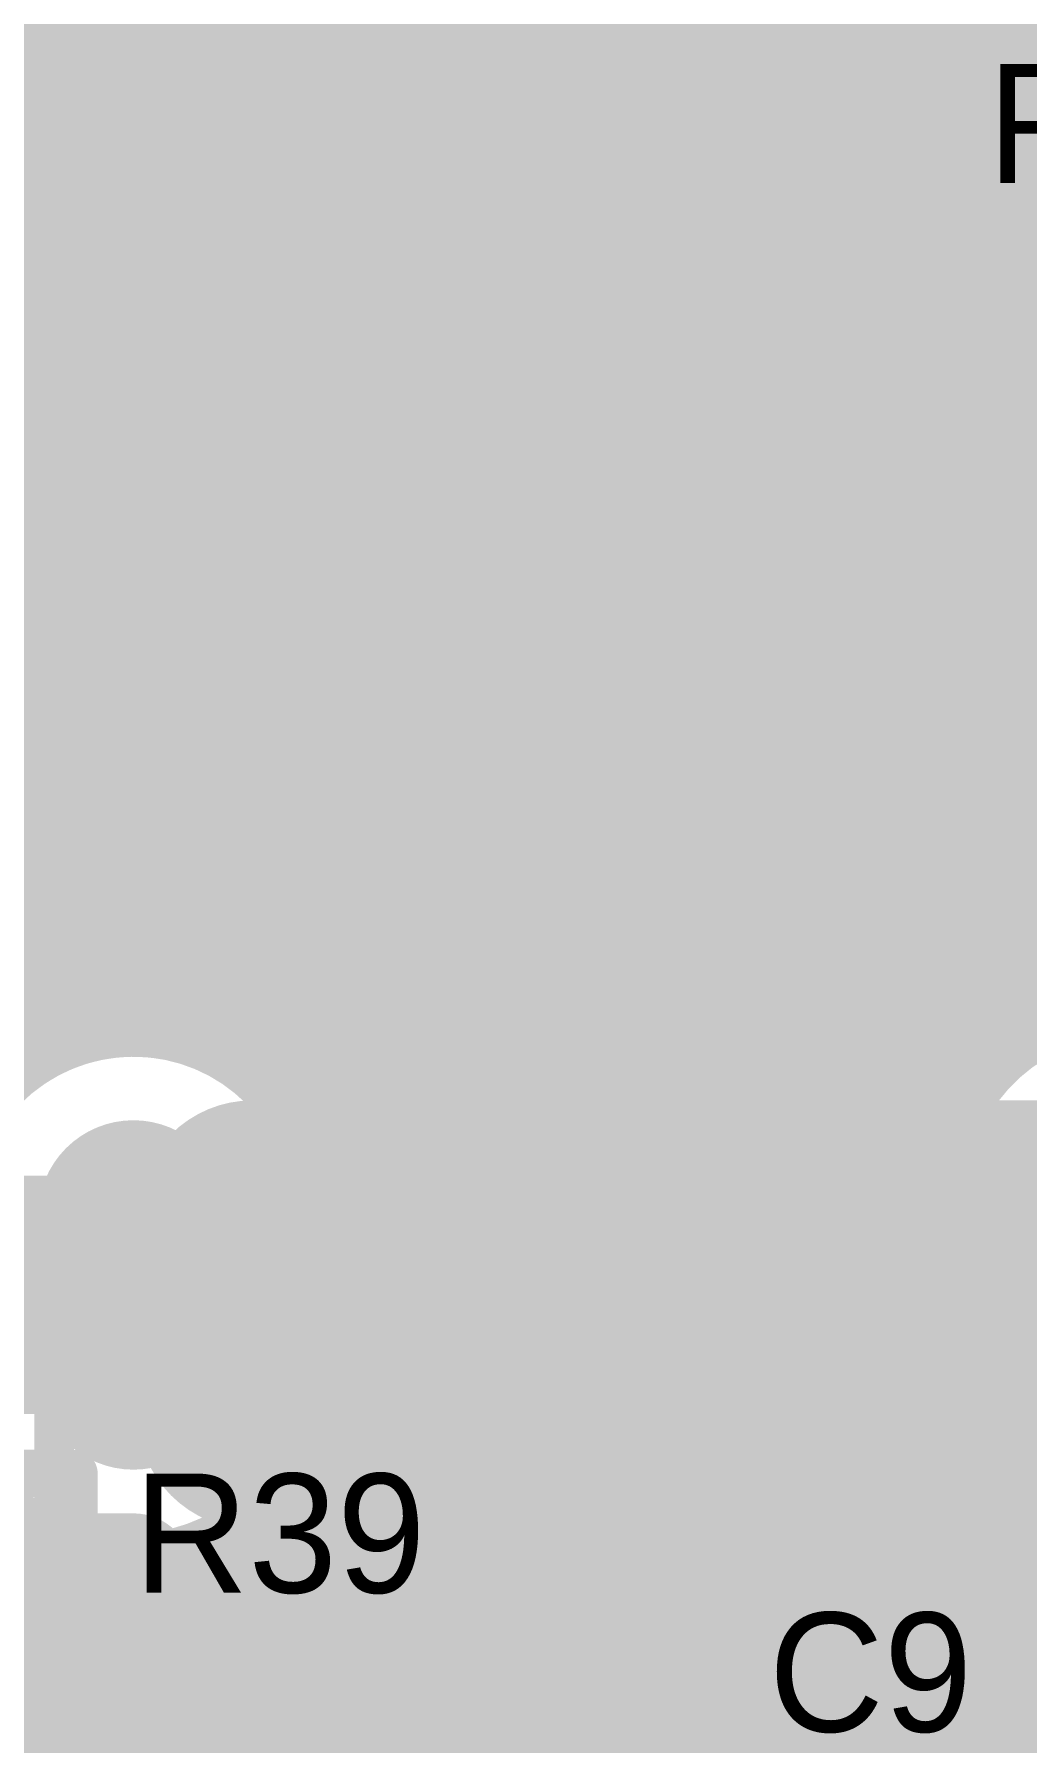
# Model space of a CAD drawing. Header units: millimetres. Extents: x 1.9 to 5.81, y 3 to 5.61.
# Drawn here: x 2.655 to 2.905, y 3.8622 to 4.2925 of the extents above; entities that cross this region are included whole.
import ezdxf

# ---------------------------------------------------------------- set-up
doc = ezdxf.new("R2010")
doc.units = ezdxf.units.MM
doc.header["$MEASUREMENT"] = 0
for name, color, linetype in [('BottomLayer', 5, 'Continuous'), ('BottomOverlay', 54, 'Continuous'), ('BottomPaste', 16, 'Continuous'), ('BottomSolder', 6, 'Continuous'), ('MultiLayer', 9, 'Continuous'), ('TopLayer', 1, 'Continuous'), ('TopOverlay', 2, 'Continuous'), ('TopPaste', 8, 'Continuous'), ('TopSolder', 216, 'Continuous')]:
    doc.layers.add(name, color=color, linetype=linetype)

msp = doc.modelspace()

# ---------------------------------------------------------------- linework, layer by layer
at = {"layer": 'BottomLayer'}
for points, const_width in [([(2.62, 4.47), (3.05, 4.04)], 0.06), ([(2.61, 4.04), (3.01611, 4.44611)], 0.06), ([(2.619, 4.255), (3.039, 4.255)], 0.06), ([(2.8, 3.79), (2.8, 4.1)], 0.06), ([(2.619, 4.045), (2.71, 4.045)], 0.01), ([(2.66, 4.03531), (2.66, 4.045)], 0.01), ([(2.67, 4.03887), (2.67, 4.045)], 0.01), ([(2.68, 4.04), (2.68, 4.045)], 0.01), ([(2.69, 4.04083), (2.69, 4.045)], 0.01), ([(2.71, 4.045), (2.84, 4.045)], 0.01), ([(2.73, 4.04083), (2.73, 4.045)], 0.01), ([(2.74, 4.035), (2.74, 4.045)], 0.01), ([(2.75, 4.025), (2.75, 4.045)], 0.01), ([(2.76, 3.995), (2.76, 4.045)], 0.01), ([(2.77, 3.815), (2.77, 4.045)], 0.01), ([(2.78, 3.815), (2.78, 4.045)], 0.01), ([(2.79, 3.815), (2.79, 4.045)], 0.01), ([(2.8, 3.815), (2.8, 4.045)], 0.01), ([(2.81, 3.815), (2.81, 4.045)], 0.01), ([(2.82, 3.815), (2.82, 4.045)], 0.01), ([(2.83, 3.815), (2.83, 4.045)], 0.01), ([(2.84, 4.045), (2.93, 4.045)], 0.01), ([(2.84, 4.045), (2.93, 4.045)], 0.01), ([(2.84, 3.895), (2.84, 4.045)], 0.01), ([(2.84, 3.895), (2.84, 4.045)], 0.01), ([(2.211, 4.04), (2.68, 4.04)], 0.01), ([(2.68, 4.04), (2.68821, 4.04)], 0.01), ([(2.73179, 4.04), (2.84, 4.04)], 0.01), ([(2.211, 4.03), (2.65172, 4.03)], 0.01), ([(2.74571, 4.03), (2.84, 4.03)], 0.01), ([(2.7533, 4.02), (2.84, 4.02)], 0.01), ([(2.71, 3.995), (2.71, 3.945)], 0.05), ([(2.7577, 4.01), (2.84, 4.01)], 0.01), ([(2.75975, 4), (2.84, 4)], 0.01), ([(2.76, 3.945), (2.76, 3.995)], 0.01), ([(2.76, 3.815), (2.76, 3.995)], 0.01), ([(2.76, 3.99), (2.84, 3.99)], 0.01), ([(2.76, 3.98), (2.84, 3.98)], 0.01), ([(2.76, 3.97), (2.84, 3.97)], 0.01), ([(2.76, 3.96), (2.84, 3.96)], 0.01), ([(2.76, 3.95), (2.84, 3.95)], 0.01), ([(2.75975, 3.94), (2.84, 3.94)], 0.01), ([(2.7577, 3.93), (2.84, 3.93)], 0.01), ([(2.211, 3.92), (2.65172, 3.92)], 0.01), ([(2.7533, 3.92), (2.84, 3.92)], 0.01), ([(2.75, 3.815), (2.75, 3.915)], 0.01), ([(2.66, 3.381), (2.66, 3.91469)], 0.01), ([(2.67, 3.381), (2.67, 3.91113)], 0.01), ([(2.211, 3.91), (2.67429, 3.91)], 0.01), ([(2.74571, 3.91), (2.84, 3.91)], 0.01), ([(2.68, 3.815), (2.68, 3.905)], 0.01), ([(2.74, 3.815), (2.74, 3.905)], 0.01), ([(2.211, 3.9), (2.68821, 3.9)], 0.01), ([(2.69, 3.815), (2.69, 3.89917)], 0.01), ([(2.73, 3.815), (2.73, 3.89917)], 0.01), ([(2.73179, 3.9), (2.84, 3.9)], 0.01), ([(2.7, 3.815), (2.7, 3.89601)], 0.01), ([(2.71, 3.815), (2.71, 3.895)], 0.01), ([(2.72, 3.815), (2.72, 3.89601)], 0.01), ([(2.84, 3.895), (2.94, 3.895)], 0.01), ([(2.84, 3.815), (2.84, 3.895)], 0.01), ([(2.85, 3.815), (2.85, 3.895)], 0.01), ([(2.86, 3.815), (2.86, 3.895)], 0.01), ([(2.87, 3.815), (2.87, 3.895)], 0.01), ([(2.88, 3.815), (2.88, 3.895)], 0.01), ([(2.89, 3.815), (2.89, 3.895)], 0.01), ([(2.9, 3.815), (2.9, 3.895)], 0.01), ([(2.91, 3.815), (2.91, 3.895)], 0.01), ([(2.211, 3.89), (3.27616, 3.89)], 0.01), ([(2.211, 3.88), (3.02719, 3.88)], 0.01), ([(2.211, 3.87), (3.01, 3.87)], 0.01), ([(2.211, 3.86), (2.98172, 3.86)], 0.01)]:
    msp.add_lwpolyline(points, dxfattribs=dict(at, const_width=const_width))
for points, const_width in [([(2.785, 4.1, 1), (2.815, 4.1, 1)], 0.03), ([(2.6575, 4.045, 1), (2.6625, 4.045, 1)], 0.005), ([(2.6675, 4.045, 1), (2.6725, 4.045, 1)], 0.005), ([(2.6775, 4.045, 1), (2.6825, 4.045, 1)], 0.005), ([(2.6875, 4.045, 1), (2.6925, 4.045, 1)], 0.005), ([(2.7075, 4.045, 1), (2.7125, 4.045, 1)], 0.005), ([(2.7075, 4.045, 1), (2.7125, 4.045, 1)], 0.005), ([(2.7075, 4.045, 1), (2.7125, 4.045, 1)], 0.005), ([(2.7075, 4.045, 1), (2.7125, 4.045, 1)], 0.005), ([(2.7275, 4.045, 1), (2.7325, 4.045, 1)], 0.005), ([(2.7375, 4.045, 1), (2.7425, 4.045, 1)], 0.005), ([(2.7475, 4.045, 1), (2.7525, 4.045, 1)], 0.005), ([(2.7575, 4.045, 1), (2.7625, 4.045, 1)], 0.005), ([(2.7675, 4.045, 1), (2.7725, 4.045, 1)], 0.005), ([(2.7775, 4.045, 1), (2.7825, 4.045, 1)], 0.005), ([(2.7875, 4.045, 1), (2.7925, 4.045, 1)], 0.005), ([(2.7975, 4.045, 1), (2.8025, 4.045, 1)], 0.005), ([(2.8075, 4.045, 1), (2.8125, 4.045, 1)], 0.005), ([(2.8175, 4.045, 1), (2.8225, 4.045, 1)], 0.005), ([(2.8275, 4.045, 1), (2.8325, 4.045, 1)], 0.005), ([(2.8375, 4.045, 1), (2.8425, 4.045, 1)], 0.005), ([(2.8375, 4.045, 1), (2.8425, 4.045, 1)], 0.005), ([(2.8375, 4.045, 1), (2.8425, 4.045, 1)], 0.005), ([(2.8375, 4.045, 1), (2.8425, 4.045, 1)], 0.005), ([(2.8375, 4.045, 1), (2.8425, 4.045, 1)], 0.005), ([(2.6775, 4.04, 1), (2.6825, 4.04, 1)], 0.005), ([(2.6775, 4.04, 1), (2.6825, 4.04, 1)], 0.005), ([(2.6775, 4.04, 1), (2.6825, 4.04, 1)], 0.005), ([(2.68571, 4.04, 1), (2.69071, 4.04, 1)], 0.005), ([(2.6875, 4.04083, 1), (2.6925, 4.04083, 1)], 0.005), ([(2.7275, 4.04083, 1), (2.7325, 4.04083, 1)], 0.005), ([(2.72929, 4.04, 1), (2.73429, 4.04, 1)], 0.005), ([(2.8375, 4.04, 1), (2.8425, 4.04, 1)], 0.005), ([(2.6675, 4.03887, 1), (2.6725, 4.03887, 1)], 0.005), ([(2.68458, 4.03944, 1), (2.68958, 4.03944, 1)], 0.005), ([(2.68458, 4.03944, 1), (2.68958, 4.03944, 1)], 0.005), ([(2.6575, 4.03531, 1), (2.6625, 4.03531, 1)], 0.005), ([(2.7375, 4.035, 1), (2.7425, 4.035, 1)], 0.005), ([(2.64922, 4.03, 1), (2.65422, 4.03, 1)], 0.005), ([(2.74321, 4.03, 1), (2.74821, 4.03, 1)], 0.005), ([(2.8375, 4.03, 1), (2.8425, 4.03, 1)], 0.005), ([(2.7475, 4.025, 1), (2.7525, 4.025, 1)], 0.005), ([(2.7508, 4.02, 1), (2.7558, 4.02, 1)], 0.005), ([(2.8375, 4.02, 1), (2.8425, 4.02, 1)], 0.005), ([(2.6975, 3.995, 1), (2.7225, 3.995, 1)], 0.025), ([(2.67, 3.995, 1), (2.69, 3.995, 1)], 0.02), ([(2.7552, 4.01, 1), (2.7602, 4.01, 1)], 0.005), ([(2.8375, 4.01, 1), (2.8425, 4.01, 1)], 0.005), ([(2.75725, 4, 1), (2.76225, 4, 1)], 0.005), ([(2.8375, 4, 1), (2.8425, 4, 1)], 0.005), ([(2.7575, 3.995, 1), (2.7625, 3.995, 1)], 0.005), ([(2.7575, 3.995, 1), (2.7625, 3.995, 1)], 0.005), ([(2.7575, 3.995, 1), (2.7625, 3.995, 1)], 0.005), ([(2.7575, 3.995, 1), (2.7625, 3.995, 1)], 0.005), ([(2.7575, 3.99, 1), (2.7625, 3.99, 1)], 0.005), ([(2.8375, 3.99, 1), (2.8425, 3.99, 1)], 0.005), ([(2.7575, 3.98, 1), (2.7625, 3.98, 1)], 0.005), ([(2.8375, 3.98, 1), (2.8425, 3.98, 1)], 0.005), ([(2.67, 3.955, 1), (2.69, 3.955, 1)], 0.02), ([(2.7575, 3.97, 1), (2.7625, 3.97, 1)], 0.005), ([(2.8375, 3.97, 1), (2.8425, 3.97, 1)], 0.005), ([(2.6975, 3.945, 1), (2.7225, 3.945, 1)], 0.025), ([(2.7575, 3.96, 1), (2.7625, 3.96, 1)], 0.005), ([(2.8375, 3.96, 1), (2.8425, 3.96, 1)], 0.005), ([(2.7575, 3.95, 1), (2.7625, 3.95, 1)], 0.005), ([(2.8375, 3.95, 1), (2.8425, 3.95, 1)], 0.005), ([(2.7575, 3.945, 1), (2.7625, 3.945, 1)], 0.005), ([(2.7575, 3.945, 1), (2.7625, 3.945, 1)], 0.005), ([(2.75725, 3.94, 1), (2.76225, 3.94, 1)], 0.005), ([(2.8375, 3.94, 1), (2.8425, 3.94, 1)], 0.005), ([(2.7552, 3.93, 1), (2.7602, 3.93, 1)], 0.005), ([(2.8375, 3.93, 1), (2.8425, 3.93, 1)], 0.005), ([(2.64922, 3.92, 1), (2.65422, 3.92, 1)], 0.005), ([(2.7508, 3.92, 1), (2.7558, 3.92, 1)], 0.005), ([(2.8375, 3.92, 1), (2.8425, 3.92, 1)], 0.005), ([(2.7475, 3.915, 1), (2.7525, 3.915, 1)], 0.005), ([(2.6575, 3.91469, 1), (2.6625, 3.91469, 1)], 0.005), ([(2.6675, 3.91113, 1), (2.6725, 3.91113, 1)], 0.005), ([(2.67139, 3.91042, 1), (2.67639, 3.91042, 1)], 0.005), ([(2.67139, 3.91042, 1), (2.67639, 3.91042, 1)], 0.005), ([(2.67179, 3.91, 1), (2.67679, 3.91, 1)], 0.005), ([(2.74321, 3.91, 1), (2.74821, 3.91, 1)], 0.005), ([(2.8375, 3.91, 1), (2.8425, 3.91, 1)], 0.005), ([(2.6775, 3.905, 1), (2.6825, 3.905, 1)], 0.005), ([(2.7375, 3.905, 1), (2.7425, 3.905, 1)], 0.005), ([(2.68571, 3.9, 1), (2.69071, 3.9, 1)], 0.005), ([(2.6875, 3.89917, 1), (2.6925, 3.89917, 1)], 0.005), ([(2.7275, 3.89917, 1), (2.7325, 3.89917, 1)], 0.005), ([(2.72929, 3.9, 1), (2.73429, 3.9, 1)], 0.005), ([(2.8375, 3.9, 1), (2.8425, 3.9, 1)], 0.005), ([(2.6975, 3.89601, 1), (2.7025, 3.89601, 1)], 0.005), ([(2.7075, 3.895, 1), (2.7125, 3.895, 1)], 0.005), ([(2.7175, 3.89601, 1), (2.7225, 3.89601, 1)], 0.005), ([(2.8375, 3.895, 1), (2.8425, 3.895, 1)], 0.005), ([(2.8375, 3.895, 1), (2.8425, 3.895, 1)], 0.005), ([(2.8375, 3.895, 1), (2.8425, 3.895, 1)], 0.005), ([(2.8375, 3.895, 1), (2.8425, 3.895, 1)], 0.005), ([(2.8475, 3.895, 1), (2.8525, 3.895, 1)], 0.005), ([(2.8575, 3.895, 1), (2.8625, 3.895, 1)], 0.005), ([(2.8675, 3.895, 1), (2.8725, 3.895, 1)], 0.005), ([(2.8775, 3.895, 1), (2.8825, 3.895, 1)], 0.005), ([(2.8875, 3.895, 1), (2.8925, 3.895, 1)], 0.005), ([(2.8975, 3.895, 1), (2.9025, 3.895, 1)], 0.005), ([(2.9075, 3.895, 1), (2.9125, 3.895, 1)], 0.005)]:
    msp.add_lwpolyline(points, format="xyb", close=True, dxfattribs=dict(at, const_width=const_width))
at = {"layer": 'BottomLayer', "const_width": 0.01}
for points in [[(2.68708, 4.03944, -0.119595), (2.71, 4.045)], [(2.71, 4.045, -0.414214), (2.76, 3.995)], [(2.63969, 3.975, -0.60947), (2.68708, 4.03944)], [(2.67389, 3.91042, -0.512733), (2.63969, 3.975)], [(2.76, 3.945, -0.676021), (2.67389, 3.91042)]]:
    msp.add_lwpolyline(points, format="xyb", dxfattribs=at)
at = {"layer": 'BottomLayer'}
for points in [[(2.644, 4.07), (3.024, 4.07), (2.644, 4.45), (3.024, 4.45)], [(2.865, 3.92), (2.915, 3.92), (2.865, 4.02), (2.915, 4.02)]]:
    msp.add_solid(points, dxfattribs=at)
at = {"layer": 'BottomOverlay', "const_width": 0.01}
for points in [[(2.64, 4.18), (3.03, 4.18)], [(2.66, 3.57), (2.66, 3.97)], [(2.66, 3.97), (2.67, 3.97)]]:
    msp.add_lwpolyline(points, dxfattribs=at)
at = {"layer": 'BottomOverlay', "const_width": 0.005}
for points in [[(2.6575, 3.97, 1), (2.6625, 3.97, 1)], [(2.6575, 3.97, 1), (2.6625, 3.97, 1)], [(2.6675, 3.97, 1), (2.6725, 3.97, 1)]]:
    msp.add_lwpolyline(points, format="xyb", close=True, dxfattribs=at)
at = {"layer": 'BottomPaste', "const_width": 0.05}
msp.add_lwpolyline([(2.71, 3.995), (2.71, 3.945)], dxfattribs=at)
msp.add_lwpolyline([(2.71, 3.995), (2.71, 3.945)], dxfattribs=at)
at = {"layer": 'BottomPaste', "const_width": 0.025}
for points in [[(2.6975, 3.995, 1), (2.7225, 3.995, 1)], [(2.6975, 3.995, 1), (2.7225, 3.995, 1)], [(2.6975, 3.945, 1), (2.7225, 3.945, 1)], [(2.6975, 3.945, 1), (2.7225, 3.945, 1)]]:
    msp.add_lwpolyline(points, format="xyb", close=True, dxfattribs=at)
at = {"layer": 'BottomPaste'}
for points in [[(2.644, 4.07), (3.024, 4.07), (2.644, 4.45), (3.024, 4.45)], [(2.644, 4.07), (3.024, 4.07), (2.644, 4.45), (3.024, 4.45)], [(2.865, 3.92), (2.915, 3.92), (2.865, 4.02), (2.915, 4.02)], [(2.865, 3.92), (2.915, 3.92), (2.865, 4.02), (2.915, 4.02)]]:
    msp.add_solid(points, dxfattribs=at)
at = {"layer": 'BottomSolder', "const_width": 0.058}
msp.add_lwpolyline([(2.71, 3.995), (2.71, 3.945)], dxfattribs=at)
msp.add_lwpolyline([(2.71, 3.995), (2.71, 3.945)], dxfattribs=at)
at = {"layer": 'BottomSolder'}
for points, const_width in [([(2.6955, 3.995, 1), (2.7245, 3.995, 1)], 0.029), ([(2.6955, 3.995, 1), (2.7245, 3.995, 1)], 0.029), ([(2.668, 3.995, 1), (2.692, 3.995, 1)], 0.024), ([(2.668, 3.995, 1), (2.692, 3.995, 1)], 0.024), ([(2.668, 3.955, 1), (2.692, 3.955, 1)], 0.024), ([(2.668, 3.955, 1), (2.692, 3.955, 1)], 0.024), ([(2.6955, 3.945, 1), (2.7245, 3.945, 1)], 0.029), ([(2.6955, 3.945, 1), (2.7245, 3.945, 1)], 0.029)]:
    msp.add_lwpolyline(points, format="xyb", close=True, dxfattribs=dict(at, const_width=const_width))
for points in [[(2.64, 4.066), (3.028, 4.066), (2.64, 4.454), (3.028, 4.454)], [(2.64, 4.066), (3.028, 4.066), (2.64, 4.454), (3.028, 4.454)], [(2.861, 3.916), (2.919, 3.916), (2.861, 4.024), (2.919, 4.024)], [(2.861, 3.916), (2.919, 3.916), (2.861, 4.024), (2.919, 4.024)]]:
    msp.add_solid(points, dxfattribs=at)
at = {"layer": 'MultiLayer', "const_width": 0.02}
for points in [[(2.67, 3.995, 1), (2.69, 3.995, 1)], [(2.67, 3.955, 1), (2.69, 3.955, 1)]]:
    msp.add_lwpolyline(points, format="xyb", close=True, dxfattribs=at)
at = {"layer": 'TopLayer'}
for points, const_width in [([(2.755, 4.285), (2.785, 4.285)], 0.01), ([(2.755, 4.2), (2.755, 4.285)], 0.01), ([(2.76, 3.885), (2.76, 4.285)], 0.01), ([(2.77, 3.885), (2.77, 4.285)], 0.01), ([(2.78, 3.885), (2.78, 4.285)], 0.01), ([(2.785, 4.2), (2.785, 4.285)], 0.01), ([(2.555, 4.265), (2.695, 4.265)], 0.04), ([(2.755, 4.28), (2.785, 4.28)], 0.01), ([(2.84, 4.275), (3.235, 4.275)], 0.02), ([(2.755, 4.27), (2.785, 4.27)], 0.01), ([(2.755, 4.26), (2.785, 4.26)], 0.01), ([(2.755, 4.25), (2.785, 4.25)], 0.01), ([(2.755, 4.24), (2.785, 4.24)], 0.01), ([(2.875, 4.24), (3.17225, 4.24)], 0.01), ([(2.875, 4.24), (3.17225, 4.24)], 0.01), ([(2.875, 4.2), (2.875, 4.24)], 0.01), ([(2.88, 3.86857), (2.88, 4.24)], 0.01), ([(2.89, 4.02062), (2.89, 4.24)], 0.01), ([(2.9, 4.03354), (2.9, 4.24)], 0.01), ([(2.91, 4.04031), (2.91, 4.24)], 0.01), ([(2.755, 4.23), (2.785, 4.23)], 0.01), ([(2.875, 4.23), (3.1639, 4.23)], 0.01), ([(2.56278, 4.22), (2.665, 4.22)], 0.01), ([(2.56278, 4.22), (2.665, 4.22)], 0.01), ([(2.66, 4.03531), (2.66, 4.22)], 0.01), ([(2.665, 4.2), (2.665, 4.22)], 0.01), ([(2.755, 4.22), (2.785, 4.22)], 0.01), ([(2.875, 4.22), (3.15877, 4.22)], 0.01), ([(2.57278, 4.21), (2.665, 4.21)], 0.01), ([(2.755, 4.21), (2.785, 4.21)], 0.01), ([(2.875, 4.21), (3.15592, 4.21)], 0.01), ([(2.58278, 4.2), (2.665, 4.2)], 0.01), ([(2.665, 4.2), (2.755, 4.2)], 0.01), ([(2.665, 4.2), (2.755, 4.2)], 0.01), ([(2.67, 4.03887), (2.67, 4.2)], 0.01), ([(2.68, 4.04), (2.68, 4.2)], 0.01), ([(2.69, 4.03887), (2.69, 4.2)], 0.01), ([(2.7, 4.03531), (2.7, 4.2)], 0.01), ([(2.71, 4.02854), (2.71, 4.2)], 0.01), ([(2.72, 4.01562), (2.72, 4.2)], 0.01), ([(2.73, 3.795), (2.73, 4.2)], 0.01), ([(2.74, 3.795), (2.74, 4.2)], 0.01), ([(2.75, 3.885), (2.75, 4.2)], 0.01), ([(2.755, 4.2), (2.785, 4.2)], 0.01), ([(2.785, 4.2), (2.875, 4.2)], 0.01), ([(2.785, 4.2), (2.875, 4.2)], 0.01), ([(2.79, 3.885), (2.79, 4.2)], 0.01), ([(2.8, 3.885), (2.8, 4.2)], 0.01), ([(2.81, 3.885), (2.81, 4.2)], 0.01), ([(2.82, 3.885), (2.82, 4.2)], 0.01), ([(2.83, 3.885), (2.83, 4.2)], 0.01), ([(2.84, 3.781), (2.84, 4.2)], 0.01), ([(2.85, 3.781), (2.85, 4.2)], 0.01), ([(2.86, 3.781), (2.86, 4.2)], 0.01), ([(2.87, 3.781), (2.87, 4.2)], 0.01), ([(2.875, 4.2), (3.155, 4.2)], 0.01), ([(2.59278, 4.19), (3.15592, 4.19)], 0.01), ([(2.6011, 4.18), (3.15877, 4.18)], 0.01), ([(2.60623, 4.17), (3.1639, 4.17)], 0.01), ([(2.60908, 4.16), (3.17225, 4.16)], 0.01), ([(2.61, 4.15), (3.18709, 4.15)], 0.01), ([(2.61, 4.14), (3.31938, 4.14)], 0.01), ([(2.61, 4.13), (3.40757, 4.13)], 0.01), ([(2.61, 4.12), (3.31709, 4.12)], 0.01), ([(2.61, 4.11), (3.30225, 4.11)], 0.01), ([(2.61, 4.1), (3.035, 4.1)], 0.01), ([(2.61, 4.09), (3.035, 4.09)], 0.01), ([(2.61, 4.08), (3.035, 4.08)], 0.01), ([(2.61, 4.07), (3.035, 4.07)], 0.01), ([(2.61, 4.06), (3.035, 4.06)], 0.01), ([(2.61, 4.05), (3.035, 4.05)], 0.01), ([(2.61778, 4.04), (2.68, 4.04)], 0.01), ([(2.68, 4.04), (2.90938, 4.04)], 0.01), ([(2.62778, 4.03), (2.65172, 4.03)], 0.01), ([(2.62778, 4.03), (2.65172, 4.03)], 0.01), ([(2.70828, 4.03), (2.89646, 4.03)], 0.01), ([(2.71742, 4.02), (2.88969, 4.02)], 0.01), ([(2.72243, 4.01), (2.88613, 4.01)], 0.01), ([(2.605, 3.975), (2.67, 3.975)], 0.06), ([(2.72472, 4), (2.885, 4)], 0.01), ([(2.72472, 3.99), (2.88613, 3.99)], 0.01), ([(2.72477, 3.98), (2.88613, 3.98)], 0.01), ([(2.72477, 3.97), (2.885, 3.97)], 0.01), ([(2.72472, 3.96), (2.885, 3.96)], 0.01), ([(2.72472, 3.95), (2.88613, 3.95)], 0.01), ([(2.72243, 3.94), (2.88969, 3.94)], 0.01), ([(2.89, 3.87975), (2.89, 3.93938)], 0.01), ([(2.72, 3.795), (2.72, 3.93438)], 0.01), ([(2.71742, 3.93), (2.89646, 3.93)], 0.01), ([(2.9, 3.885), (2.9, 3.92646)], 0.01), ([(2.70828, 3.92), (2.90938, 3.92)], 0.01), ([(2.71, 3.795), (2.71, 3.92146)], 0.01), ([(2.91, 3.88695), (2.91, 3.91969)], 0.01), ([(2.565, 3.905), (2.68, 3.905)], 0.03), ([(2.67, 3.845), (2.67, 3.91113)], 0.01), ([(2.67, 3.795), (2.67, 3.91113)], 0.01), ([(2.69, 3.795), (2.69, 3.91113)], 0.01), ([(2.7, 3.795), (2.7, 3.91469)], 0.01), ([(2.67, 3.91), (2.68, 3.91)], 0.01), ([(2.68, 3.91), (3.025, 3.91)], 0.01), ([(2.68, 3.795), (2.68, 3.91)], 0.01), ([(2.67, 3.9), (3.025, 3.9)], 0.01), ([(2.67, 3.89), (3.025, 3.89)], 0.01), ([(2.62, 3.88), (2.665, 3.88)], 0.02), ([(2.745, 3.885), (2.835, 3.885)], 0.01), ([(2.745, 3.825), (2.745, 3.885)], 0.01), ([(2.79, 3.84), (2.79, 3.88)], 0.02), ([(2.835, 3.825), (2.835, 3.885)], 0.01), ([(2.67, 3.88), (2.745, 3.88)], 0.01), ([(2.835, 3.88), (2.89034, 3.88)], 0.01), ([(2.67, 3.87), (2.745, 3.87)], 0.01), ([(2.835, 3.87), (2.88087, 3.87)], 0.01), ([(2.67, 3.86), (2.745, 3.86)], 0.01), ([(2.835, 3.86), (2.87638, 3.86)], 0.01)]:
    msp.add_lwpolyline(points, dxfattribs=dict(at, const_width=const_width))
for points, const_width in [([(2.7525, 4.285, 1), (2.7575, 4.285, 1)], 0.005), ([(2.7525, 4.285, 1), (2.7575, 4.285, 1)], 0.005), ([(2.7575, 4.285, 1), (2.7625, 4.285, 1)], 0.005), ([(2.7675, 4.285, 1), (2.7725, 4.285, 1)], 0.005), ([(2.7775, 4.285, 1), (2.7825, 4.285, 1)], 0.005), ([(2.7825, 4.285, 1), (2.7875, 4.285, 1)], 0.005), ([(2.7825, 4.285, 1), (2.7875, 4.285, 1)], 0.005), ([(2.685, 4.265, 1), (2.705, 4.265, 1)], 0.02), ([(2.7525, 4.28, 1), (2.7575, 4.28, 1)], 0.005), ([(2.7825, 4.28, 1), (2.7875, 4.28, 1)], 0.005), ([(2.835, 4.275, 1), (2.845, 4.275, 1)], 0.01), ([(2.7525, 4.27, 1), (2.7575, 4.27, 1)], 0.005), ([(2.7825, 4.27, 1), (2.7875, 4.27, 1)], 0.005), ([(2.7525, 4.26, 1), (2.7575, 4.26, 1)], 0.005), ([(2.7825, 4.26, 1), (2.7875, 4.26, 1)], 0.005), ([(2.7525, 4.25, 1), (2.7575, 4.25, 1)], 0.005), ([(2.7825, 4.25, 1), (2.7875, 4.25, 1)], 0.005), ([(2.7525, 4.24, 1), (2.7575, 4.24, 1)], 0.005), ([(2.7825, 4.24, 1), (2.7875, 4.24, 1)], 0.005), ([(2.8725, 4.24, 1), (2.8775, 4.24, 1)], 0.005), ([(2.8725, 4.24, 1), (2.8775, 4.24, 1)], 0.005), ([(2.8725, 4.24, 1), (2.8775, 4.24, 1)], 0.005), ([(2.8775, 4.24, 1), (2.8825, 4.24, 1)], 0.005), ([(2.8875, 4.24, 1), (2.8925, 4.24, 1)], 0.005), ([(2.8975, 4.24, 1), (2.9025, 4.24, 1)], 0.005), ([(2.9075, 4.24, 1), (2.9125, 4.24, 1)], 0.005), ([(2.7525, 4.23, 1), (2.7575, 4.23, 1)], 0.005), ([(2.7825, 4.23, 1), (2.7875, 4.23, 1)], 0.005), ([(2.8725, 4.23, 1), (2.8775, 4.23, 1)], 0.005), ([(2.6575, 4.22, 1), (2.6625, 4.22, 1)], 0.005), ([(2.6625, 4.22, 1), (2.6675, 4.22, 1)], 0.005), ([(2.6625, 4.22, 1), (2.6675, 4.22, 1)], 0.005), ([(2.6625, 4.22, 1), (2.6675, 4.22, 1)], 0.005), ([(2.7525, 4.22, 1), (2.7575, 4.22, 1)], 0.005), ([(2.7825, 4.22, 1), (2.7875, 4.22, 1)], 0.005), ([(2.8725, 4.22, 1), (2.8775, 4.22, 1)], 0.005), ([(2.6625, 4.21, 1), (2.6675, 4.21, 1)], 0.005), ([(2.7525, 4.21, 1), (2.7575, 4.21, 1)], 0.005), ([(2.7825, 4.21, 1), (2.7875, 4.21, 1)], 0.005), ([(2.8725, 4.21, 1), (2.8775, 4.21, 1)], 0.005), ([(2.6625, 4.2, 1), (2.6675, 4.2, 1)], 0.005), ([(2.6625, 4.2, 1), (2.6675, 4.2, 1)], 0.005), ([(2.6625, 4.2, 1), (2.6675, 4.2, 1)], 0.005), ([(2.6625, 4.2, 1), (2.6675, 4.2, 1)], 0.005), ([(2.6675, 4.2, 1), (2.6725, 4.2, 1)], 0.005), ([(2.6775, 4.2, 1), (2.6825, 4.2, 1)], 0.005), ([(2.6875, 4.2, 1), (2.6925, 4.2, 1)], 0.005), ([(2.6975, 4.2, 1), (2.7025, 4.2, 1)], 0.005), ([(2.7075, 4.2, 1), (2.7125, 4.2, 1)], 0.005), ([(2.7175, 4.2, 1), (2.7225, 4.2, 1)], 0.005), ([(2.7275, 4.2, 1), (2.7325, 4.2, 1)], 0.005), ([(2.7375, 4.2, 1), (2.7425, 4.2, 1)], 0.005), ([(2.7475, 4.2, 1), (2.7525, 4.2, 1)], 0.005), ([(2.7525, 4.2, 1), (2.7575, 4.2, 1)], 0.005), ([(2.7525, 4.2, 1), (2.7575, 4.2, 1)], 0.005), ([(2.7525, 4.2, 1), (2.7575, 4.2, 1)], 0.005), ([(2.7525, 4.2, 1), (2.7575, 4.2, 1)], 0.005), ([(2.7825, 4.2, 1), (2.7875, 4.2, 1)], 0.005), ([(2.7825, 4.2, 1), (2.7875, 4.2, 1)], 0.005), ([(2.7825, 4.2, 1), (2.7875, 4.2, 1)], 0.005), ([(2.7825, 4.2, 1), (2.7875, 4.2, 1)], 0.005), ([(2.7875, 4.2, 1), (2.7925, 4.2, 1)], 0.005), ([(2.7975, 4.2, 1), (2.8025, 4.2, 1)], 0.005), ([(2.8075, 4.2, 1), (2.8125, 4.2, 1)], 0.005), ([(2.8175, 4.2, 1), (2.8225, 4.2, 1)], 0.005), ([(2.8275, 4.2, 1), (2.8325, 4.2, 1)], 0.005), ([(2.8375, 4.2, 1), (2.8425, 4.2, 1)], 0.005), ([(2.8475, 4.2, 1), (2.8525, 4.2, 1)], 0.005), ([(2.8575, 4.2, 1), (2.8625, 4.2, 1)], 0.005), ([(2.8675, 4.2, 1), (2.8725, 4.2, 1)], 0.005), ([(2.8725, 4.2, 1), (2.8775, 4.2, 1)], 0.005), ([(2.8725, 4.2, 1), (2.8775, 4.2, 1)], 0.005), ([(2.8725, 4.2, 1), (2.8775, 4.2, 1)], 0.005), ([(2.8725, 4.2, 1), (2.8775, 4.2, 1)], 0.005), ([(2.6775, 4.04, 1), (2.6825, 4.04, 1)], 0.005), ([(2.6775, 4.04, 1), (2.6825, 4.04, 1)], 0.005), ([(2.6775, 4.04, 1), (2.6825, 4.04, 1)], 0.005), ([(2.90688, 4.04, 1), (2.91188, 4.04, 1)], 0.005), ([(2.9075, 4.04031, 1), (2.9125, 4.04031, 1)], 0.005), ([(2.6675, 4.03887, 1), (2.6725, 4.03887, 1)], 0.005), ([(2.6875, 4.03887, 1), (2.6925, 4.03887, 1)], 0.005), ([(2.6575, 4.03531, 1), (2.6625, 4.03531, 1)], 0.005), ([(2.6975, 4.03531, 1), (2.7025, 4.03531, 1)], 0.005), ([(2.8975, 4.03354, 1), (2.9025, 4.03354, 1)], 0.005), ([(2.64922, 4.03, 1), (2.65422, 4.03, 1)], 0.005), ([(2.64922, 4.03, 1), (2.65422, 4.03, 1)], 0.005), ([(2.64922, 4.03, 1), (2.65422, 4.03, 1)], 0.005), ([(2.70578, 4.03, 1), (2.71078, 4.03, 1)], 0.005), ([(2.7075, 4.02854, 1), (2.7125, 4.02854, 1)], 0.005), ([(2.89396, 4.03, 1), (2.89896, 4.03, 1)], 0.005), ([(2.71492, 4.02, 1), (2.71992, 4.02, 1)], 0.005), ([(2.88719, 4.02, 1), (2.89219, 4.02, 1)], 0.005), ([(2.8875, 4.02062, 1), (2.8925, 4.02062, 1)], 0.005), ([(2.7175, 4.01562, 1), (2.7225, 4.01562, 1)], 0.005), ([(2.67, 3.995, 1), (2.69, 3.995, 1)], 0.02), ([(2.71993, 4.01, 1), (2.72493, 4.01, 1)], 0.005), ([(2.88363, 4.01, 1), (2.88863, 4.01, 1)], 0.005), ([(2.655, 3.975, 1), (2.685, 3.975, 1)], 0.03), ([(2.72222, 4, 1), (2.72722, 4, 1)], 0.005), ([(2.8825, 4, 1), (2.8875, 4, 1)], 0.005), ([(2.7225, 3.995, 1), (2.7275, 3.995, 1)], 0.005), ([(2.7225, 3.995, 1), (2.7275, 3.995, 1)], 0.005), ([(2.72222, 3.99, 1), (2.72722, 3.99, 1)], 0.005), ([(2.88363, 3.99, 1), (2.88863, 3.99, 1)], 0.005), ([(2.72149, 3.98551, 1), (2.72649, 3.98551, 1)], 0.005), ([(2.72149, 3.98551, 1), (2.72649, 3.98551, 1)], 0.005), ([(2.88507, 3.985, 1), (2.89007, 3.985, 1)], 0.005), ([(2.88507, 3.985, 1), (2.89007, 3.985, 1)], 0.005), ([(2.72227, 3.98, 1), (2.72727, 3.98, 1)], 0.005), ([(2.88363, 3.98, 1), (2.88863, 3.98, 1)], 0.005), ([(2.7225, 3.975, 1), (2.7275, 3.975, 1)], 0.005), ([(2.7225, 3.975, 1), (2.7275, 3.975, 1)], 0.005), ([(2.67, 3.955, 1), (2.69, 3.955, 1)], 0.02), ([(2.72227, 3.97, 1), (2.72727, 3.97, 1)], 0.005), ([(2.8825, 3.97, 1), (2.8875, 3.97, 1)], 0.005), ([(2.72149, 3.96449, 1), (2.72649, 3.96449, 1)], 0.005), ([(2.72149, 3.96449, 1), (2.72649, 3.96449, 1)], 0.005), ([(2.88278, 3.965, 1), (2.88778, 3.965, 1)], 0.005), ([(2.88278, 3.965, 1), (2.88778, 3.965, 1)], 0.005), ([(2.72222, 3.96, 1), (2.72722, 3.96, 1)], 0.005), ([(2.8825, 3.96, 1), (2.8875, 3.96, 1)], 0.005), ([(2.7225, 3.955, 1), (2.7275, 3.955, 1)], 0.005), ([(2.7225, 3.955, 1), (2.7275, 3.955, 1)], 0.005), ([(2.72222, 3.95, 1), (2.72722, 3.95, 1)], 0.005), ([(2.88363, 3.95, 1), (2.88863, 3.95, 1)], 0.005), ([(2.71993, 3.94, 1), (2.72493, 3.94, 1)], 0.005), ([(2.88719, 3.94, 1), (2.89219, 3.94, 1)], 0.005), ([(2.8875, 3.93938, 1), (2.8925, 3.93938, 1)], 0.005), ([(2.7175, 3.93438, 1), (2.7225, 3.93438, 1)], 0.005), ([(2.71492, 3.93, 1), (2.71992, 3.93, 1)], 0.005), ([(2.89396, 3.93, 1), (2.89896, 3.93, 1)], 0.005), ([(2.8975, 3.92646, 1), (2.9025, 3.92646, 1)], 0.005), ([(2.70578, 3.92, 1), (2.71078, 3.92, 1)], 0.005), ([(2.7075, 3.92146, 1), (2.7125, 3.92146, 1)], 0.005), ([(2.90688, 3.92, 1), (2.91188, 3.92, 1)], 0.005), ([(2.9075, 3.91969, 1), (2.9125, 3.91969, 1)], 0.005), ([(2.6725, 3.905, 1), (2.6875, 3.905, 1)], 0.015), ([(2.6675, 3.91113, 1), (2.6725, 3.91113, 1)], 0.005), ([(2.6675, 3.91113, 1), (2.6725, 3.91113, 1)], 0.005), ([(2.6675, 3.91113, 1), (2.6725, 3.91113, 1)], 0.005), ([(2.6875, 3.91113, 1), (2.6925, 3.91113, 1)], 0.005), ([(2.6975, 3.91469, 1), (2.7025, 3.91469, 1)], 0.005), ([(2.6675, 3.91, 1), (2.6725, 3.91, 1)], 0.005), ([(2.6775, 3.91, 1), (2.6825, 3.91, 1)], 0.005), ([(2.6775, 3.91, 1), (2.6825, 3.91, 1)], 0.005), ([(2.6775, 3.91, 1), (2.6825, 3.91, 1)], 0.005), ([(2.6675, 3.9, 1), (2.6725, 3.9, 1)], 0.005), ([(2.6675, 3.89, 1), (2.6725, 3.89, 1)], 0.005), ([(2.66, 3.88, 1), (2.67, 3.88, 1)], 0.01), ([(2.7425, 3.885, 1), (2.7475, 3.885, 1)], 0.005), ([(2.7425, 3.885, 1), (2.7475, 3.885, 1)], 0.005), ([(2.7475, 3.885, 1), (2.7525, 3.885, 1)], 0.005), ([(2.7575, 3.885, 1), (2.7625, 3.885, 1)], 0.005), ([(2.7675, 3.885, 1), (2.7725, 3.885, 1)], 0.005), ([(2.7775, 3.885, 1), (2.7825, 3.885, 1)], 0.005), ([(2.785, 3.88, 1), (2.795, 3.88, 1)], 0.01), ([(2.7875, 3.885, 1), (2.7925, 3.885, 1)], 0.005), ([(2.7975, 3.885, 1), (2.8025, 3.885, 1)], 0.005), ([(2.8075, 3.885, 1), (2.8125, 3.885, 1)], 0.005), ([(2.8175, 3.885, 1), (2.8225, 3.885, 1)], 0.005), ([(2.8275, 3.885, 1), (2.8325, 3.885, 1)], 0.005), ([(2.8325, 3.885, 1), (2.8375, 3.885, 1)], 0.005), ([(2.8325, 3.885, 1), (2.8375, 3.885, 1)], 0.005), ([(2.8975, 3.885, 1), (2.9025, 3.885, 1)], 0.005), ([(2.9075, 3.88695, 1), (2.9125, 3.88695, 1)], 0.005), ([(2.6675, 3.88, 1), (2.6725, 3.88, 1)], 0.005), ([(2.7425, 3.88, 1), (2.7475, 3.88, 1)], 0.005), ([(2.8325, 3.88, 1), (2.8375, 3.88, 1)], 0.005), ([(2.8875, 3.87975, 1), (2.8925, 3.87975, 1)], 0.005), ([(2.88784, 3.88, 1), (2.89284, 3.88, 1)], 0.005), ([(2.6675, 3.87, 1), (2.6725, 3.87, 1)], 0.005), ([(2.7425, 3.87, 1), (2.7475, 3.87, 1)], 0.005), ([(2.8325, 3.87, 1), (2.8375, 3.87, 1)], 0.005), ([(2.8775, 3.86857, 1), (2.8825, 3.86857, 1)], 0.005), ([(2.87837, 3.87, 1), (2.88337, 3.87, 1)], 0.005), ([(2.6675, 3.86, 1), (2.6725, 3.86, 1)], 0.005), ([(2.7425, 3.86, 1), (2.7475, 3.86, 1)], 0.005), ([(2.8325, 3.86, 1), (2.8375, 3.86, 1)], 0.005), ([(2.87388, 3.86, 1), (2.87888, 3.86, 1)], 0.005)]:
    msp.add_lwpolyline(points, format="xyb", close=True, dxfattribs=dict(at, const_width=const_width))
at = {"layer": 'TopLayer', "const_width": 0.01}
for points in [[(2.88757, 3.985, -1), (2.97243, 4.015)], [(2.65172, 4.03, -0.630602), (2.725, 3.995)], [(2.725, 3.995, -0.053192), (2.72399, 3.98551)], [(2.72399, 3.98551, -0.048089), (2.725, 3.975)], [(2.88528, 3.965, -0.113275), (2.88757, 3.985)], [(2.725, 3.975, -0.048089), (2.72399, 3.96449)], [(2.72399, 3.96449, -0.053192), (2.725, 3.955)], [(2.95828, 3.925, -0.670212), (2.88528, 3.965)], [(2.725, 3.955, -0.48148), (2.67, 3.91113)], [(2.88472, 3.825, -0.652555), (2.912, 3.887)]]:
    msp.add_lwpolyline(points, format="xyb", dxfattribs=at)
at = {"layer": 'TopLayer'}
for points in [[(2.73, 4.285), (2.69, 4.285), (2.73, 4.225), (2.69, 4.225)], [(2.85, 4.285), (2.81, 4.285), (2.85, 4.225), (2.81, 4.225)]]:
    msp.add_solid(points, dxfattribs=at)
at = {"layer": 'TopOverlay', "const_width": 0.012}
for points in [[(2.67, 4.21), (2.67, 4.3)], [(2.87, 4.21), (2.87, 4.3)], [(2.67, 4.21), (2.73, 4.21)], [(2.81, 4.21), (2.87, 4.21)], [(2.575, 3.93), (2.665, 3.93)], [(2.665, 3.855), (2.665, 3.93)], [(2.755, 3.875), (2.825, 3.875)], [(2.755, 3.84), (2.755, 3.875)], [(2.825, 3.84), (2.825, 3.875)]]:
    msp.add_lwpolyline(points, dxfattribs=at)
at = {"layer": 'TopOverlay', "const_width": 0.006}
for points in [[(2.667, 4.21, 1), (2.673, 4.21, 1)], [(2.667, 4.21, 1), (2.673, 4.21, 1)], [(2.727, 4.21, 1), (2.733, 4.21, 1)], [(2.807, 4.21, 1), (2.813, 4.21, 1)], [(2.867, 4.21, 1), (2.873, 4.21, 1)], [(2.867, 4.21, 1), (2.873, 4.21, 1)], [(2.662, 3.93, 1), (2.668, 3.93, 1)], [(2.662, 3.93, 1), (2.668, 3.93, 1)], [(2.752, 3.875, 1), (2.758, 3.875, 1)], [(2.752, 3.875, 1), (2.758, 3.875, 1)], [(2.822, 3.875, 1), (2.828, 3.875, 1)], [(2.822, 3.875, 1), (2.828, 3.875, 1)]]:
    msp.add_lwpolyline(points, format="xyb", close=True, dxfattribs=at)
at = {"layer": 'TopPaste'}
for points in [[(2.73, 4.285), (2.69, 4.285), (2.73, 4.225), (2.69, 4.225)], [(2.73, 4.285), (2.69, 4.285), (2.73, 4.225), (2.69, 4.225)], [(2.85, 4.285), (2.81, 4.285), (2.85, 4.225), (2.81, 4.225)], [(2.85, 4.285), (2.81, 4.285), (2.85, 4.225), (2.81, 4.225)]]:
    msp.add_solid(points, dxfattribs=at)
at = {"layer": 'TopSolder'}
for points, const_width in [([(2.668, 3.995, 1), (2.692, 3.995, 1)], 0.024), ([(2.668, 3.995, 1), (2.692, 3.995, 1)], 0.024), ([(2.668, 3.955, 1), (2.692, 3.955, 1)], 0.024), ([(2.668, 3.955, 1), (2.692, 3.955, 1)], 0.024), ([(2.904, 3.85, 1), (2.92, 3.85, 1)], 0.016), ([(2.904, 3.85, 1), (2.92, 3.85, 1)], 0.016)]:
    msp.add_lwpolyline(points, format="xyb", close=True, dxfattribs=dict(at, const_width=const_width))
at = {"layer": 'TopSolder', "const_width": 0.032}
msp.add_lwpolyline([(2.968, 3.85), (2.912, 3.85)], dxfattribs=at)
msp.add_lwpolyline([(2.968, 3.85), (2.912, 3.85)], dxfattribs=at)
at = {"layer": 'TopSolder'}
for points in [[(2.734, 4.289), (2.686, 4.289), (2.734, 4.221), (2.686, 4.221)], [(2.734, 4.289), (2.686, 4.289), (2.734, 4.221), (2.686, 4.221)], [(2.854, 4.289), (2.806, 4.289), (2.854, 4.221), (2.806, 4.221)], [(2.854, 4.289), (2.806, 4.289), (2.854, 4.221), (2.806, 4.221)], [(2.814, 3.816), (2.814, 3.864), (2.766, 3.816), (2.766, 3.864)], [(2.814, 3.816), (2.814, 3.864), (2.766, 3.816), (2.766, 3.864)]]:
    msp.add_solid(points, dxfattribs=at)

# ---------------------------------------------------------------- texts
at = {"layer": 'TopOverlay'}
for s, p in [('R37', (2.895, 4.255)), ('R39', (2.68, 3.9)), ('C9', (2.84, 3.865))]:
    msp.add_text(s, height=0.03, rotation=360, dxfattribs=at).set_placement(p)

doc.saveas('drawing.dxf')
